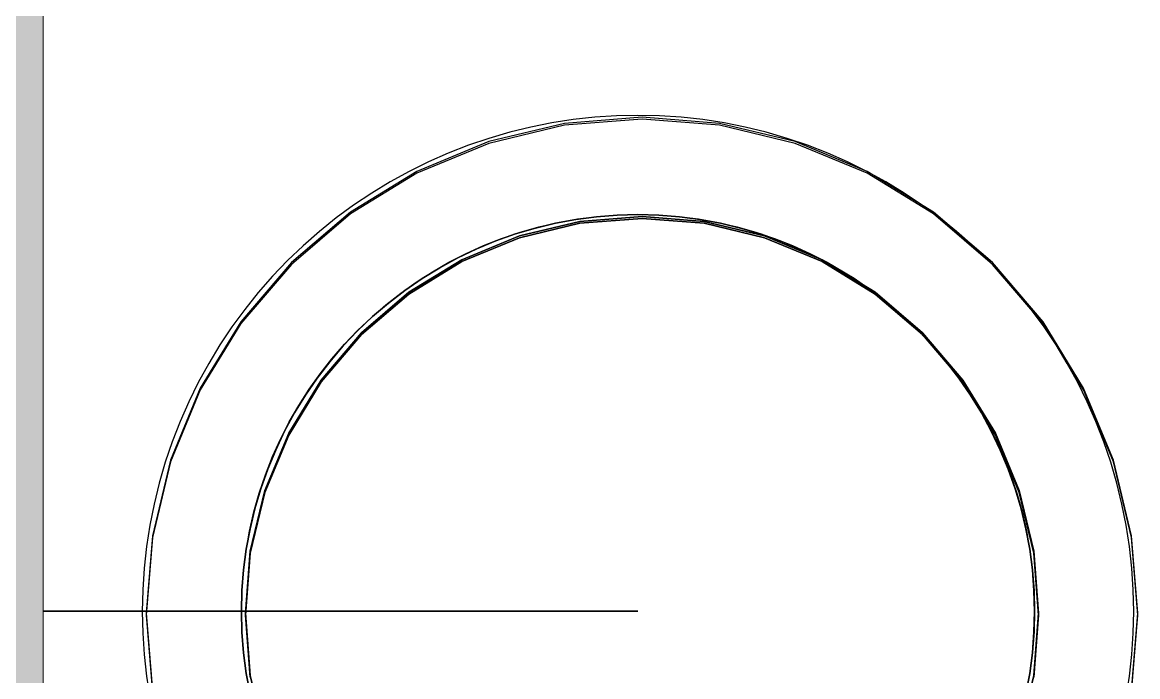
# Model space of a CAD drawing. Header units: millimetres. Extents: x 0 to 59350, y 0 to 29700.
# Drawn here: x 28653.58 to 28681.7, y 21427.07 to 21443.56 of the extents above; entities that cross this region are included whole.
import ezdxf

# ---------------------------------------------------------------- set-up
doc = ezdxf.new("R2010")
doc.units = ezdxf.units.MM
doc.linetypes.add('PUNKT2_S9', pattern=[1, 0, -1])
doc.layers.add('Slab', color=7, linetype='Continuous', lineweight=50)
doc.layers.add('Standard', color=7, linetype='Continuous', lineweight=25)

msp = doc.modelspace()

# ---------------------------------------------------------------- hatches: boundary and pattern name
at = {"layer": 'Standard', "linetype": 'PUNKT2_S9', "lineweight": 18}
h = msp.add_hatch(color=59, dxfattribs=at)
h.paths.add_polyline_path([(28654.104, 19918.72), (28654.104, 21521.22), (28629.104, 21496.22), (28629.104, 19918.72)])
h.paths.add_polyline_path([(28654.104, 18021.22), (28654.104, 18348.72), (28629.104, 18348.72), (28629.104, 18046.22)])
h.paths.add_polyline_path([(28629.104, 19641.22), (28629.104, 18626.22), (28654.104, 18626.22), (28654.104, 19641.22)])

# ---------------------------------------------------------------- linework, layer by layer
at = {"layer": 'Slab', "color": 7, "linetype": 'Continuous', "lineweight": -3}
for p, q in [((28666.934, 21441.023), (28666.399, 21440.917)), ((28666.934, 21441.023), (28666.399, 21440.917)), ((28666.934, 21441.023), (28666.399, 21440.917)), ((28666.934, 21441.023), (28666.399, 21440.917)), ((28667.473, 21441.106), (28666.934, 21441.023)), ((28667.473, 21441.106), (28666.934, 21441.023)), ((28667.473, 21441.106), (28666.934, 21441.023)), ((28667.473, 21441.106), (28666.934, 21441.023)), ((28669.205, 21441.165), (28667.249, 21441.012)), ((28669.205, 21441.165), (28667.249, 21441.012)), ((28669.205, 21441.118), (28667.249, 21440.964)), ((28669.205, 21441.118), (28667.249, 21440.964)), ((28668.015, 21441.165), (28667.473, 21441.106)), ((28668.015, 21441.165), (28667.473, 21441.106)), ((28668.015, 21441.165), (28667.473, 21441.106)), ((28668.015, 21441.165), (28667.473, 21441.106)), ((28668.559, 21441.201), (28668.015, 21441.165)), ((28668.559, 21441.201), (28668.015, 21441.165)), ((28668.559, 21441.201), (28668.015, 21441.165)), ((28668.559, 21441.201), (28668.015, 21441.165)), ((28669.104, 21441.213), (28668.559, 21441.201)), ((28669.104, 21441.213), (28668.559, 21441.201)), ((28669.104, 21441.213), (28668.559, 21441.201)), ((28669.104, 21441.213), (28668.559, 21441.201)), ((28669.649, 21441.201), (28669.104, 21441.213)), ((28669.649, 21441.201), (28669.104, 21441.213)), ((28669.649, 21441.201), (28669.104, 21441.213)), ((28669.649, 21441.201), (28669.104, 21441.213)), ((28671.16, 21441.012), (28669.205, 21441.165)), ((28671.16, 21441.012), (28669.205, 21441.165)), ((28671.16, 21440.964), (28669.205, 21441.118)), ((28671.16, 21440.964), (28669.205, 21441.118)), ((28670.194, 21441.165), (28669.649, 21441.201)), ((28670.194, 21441.165), (28669.649, 21441.201)), ((28670.194, 21441.165), (28669.649, 21441.201)), ((28670.194, 21441.165), (28669.649, 21441.201)), ((28670.736, 21441.106), (28670.194, 21441.165)), ((28670.736, 21441.106), (28670.194, 21441.165)), ((28670.736, 21441.106), (28670.194, 21441.165)), ((28670.736, 21441.106), (28670.194, 21441.165)), ((28671.275, 21441.023), (28670.736, 21441.106)), ((28671.275, 21441.023), (28670.736, 21441.106)), ((28671.275, 21441.023), (28670.736, 21441.106)), ((28671.275, 21441.023), (28670.736, 21441.106)), ((28671.81, 21440.917), (28671.275, 21441.023)), ((28671.81, 21440.917), (28671.275, 21441.023)), ((28671.81, 21440.917), (28671.275, 21441.023)), ((28671.81, 21440.917), (28671.275, 21441.023)), ((28667.249, 21441.012), (28665.342, 21440.554)), ((28667.249, 21441.012), (28665.342, 21440.554)), ((28667.249, 21440.964), (28665.342, 21440.506)), ((28667.249, 21440.964), (28665.342, 21440.506)), ((28665.869, 21440.787), (28665.345, 21440.634)), ((28665.869, 21440.787), (28665.345, 21440.634)), ((28665.869, 21440.787), (28665.345, 21440.634)), ((28665.869, 21440.787), (28665.345, 21440.634)), ((28666.399, 21440.917), (28665.869, 21440.787)), ((28666.399, 21440.917), (28665.869, 21440.787)), ((28666.399, 21440.917), (28665.869, 21440.787)), ((28666.399, 21440.917), (28665.869, 21440.787)), ((28673.068, 21440.554), (28671.16, 21441.012)), ((28673.068, 21440.554), (28671.16, 21441.012)), ((28673.068, 21440.506), (28671.16, 21440.964)), ((28673.068, 21440.506), (28671.16, 21440.964)), ((28672.339, 21440.787), (28671.81, 21440.917)), ((28672.339, 21440.787), (28671.81, 21440.917)), ((28672.339, 21440.787), (28671.81, 21440.917)), ((28672.339, 21440.787), (28671.81, 21440.917)), ((28672.863, 21440.634), (28672.339, 21440.787)), ((28672.863, 21440.634), (28672.339, 21440.787)), ((28672.863, 21440.634), (28672.339, 21440.787)), ((28672.863, 21440.634), (28672.339, 21440.787)), ((28665.342, 21440.554), (28663.53, 21439.803)), ((28665.342, 21440.554), (28663.53, 21439.803)), ((28665.342, 21440.506), (28663.53, 21439.756)), ((28665.342, 21440.506), (28663.53, 21439.756)), ((28664.829, 21440.459), (28664.321, 21440.261)), ((28664.829, 21440.459), (28664.321, 21440.261)), ((28664.829, 21440.459), (28664.321, 21440.261)), ((28664.829, 21440.459), (28664.321, 21440.261)), ((28665.345, 21440.634), (28664.829, 21440.459)), ((28665.345, 21440.634), (28664.829, 21440.459)), ((28665.345, 21440.634), (28664.829, 21440.459)), ((28665.345, 21440.634), (28664.829, 21440.459)), ((28673.379, 21440.459), (28672.863, 21440.634)), ((28673.379, 21440.459), (28672.863, 21440.634)), ((28673.379, 21440.459), (28672.863, 21440.634)), ((28673.379, 21440.459), (28672.863, 21440.634)), ((28674.88, 21439.803), (28673.068, 21440.554)), ((28674.88, 21439.803), (28673.068, 21440.554)), ((28674.88, 21439.756), (28673.068, 21440.506)), ((28674.88, 21439.756), (28673.068, 21440.506)), ((28673.888, 21440.261), (28673.379, 21440.459)), ((28673.888, 21440.261), (28673.379, 21440.459)), ((28673.888, 21440.261), (28673.379, 21440.459)), ((28673.888, 21440.261), (28673.379, 21440.459)), ((28664.321, 21440.261), (28663.821, 21440.042)), ((28664.321, 21440.261), (28663.821, 21440.042)), ((28664.321, 21440.261), (28663.821, 21440.042)), ((28664.321, 21440.261), (28663.821, 21440.042)), ((28674.387, 21440.042), (28673.888, 21440.261)), ((28674.387, 21440.042), (28673.888, 21440.261)), ((28674.387, 21440.042), (28673.888, 21440.261)), ((28674.387, 21440.042), (28673.888, 21440.261)), ((28663.821, 21440.042), (28663.332, 21439.801)), ((28663.821, 21440.042), (28663.332, 21439.801)), ((28663.821, 21440.042), (28663.332, 21439.801)), ((28663.821, 21440.042), (28663.332, 21439.801)), ((28674.876, 21439.801), (28674.387, 21440.042)), ((28674.876, 21439.801), (28674.387, 21440.042)), ((28674.876, 21439.801), (28674.387, 21440.042)), ((28674.876, 21439.801), (28674.387, 21440.042)), ((28663.53, 21439.803), (28661.858, 21438.778)), ((28663.53, 21439.803), (28661.858, 21438.778)), ((28663.53, 21439.756), (28661.858, 21438.731)), ((28663.53, 21439.756), (28661.858, 21438.731)), ((28663.332, 21439.801), (28662.854, 21439.538)), ((28663.332, 21439.801), (28662.854, 21439.538)), ((28663.332, 21439.801), (28662.854, 21439.538)), ((28663.332, 21439.801), (28662.854, 21439.538)), ((28675.354, 21439.538), (28674.876, 21439.801)), ((28675.354, 21439.538), (28674.876, 21439.801)), ((28675.354, 21439.538), (28674.876, 21439.801)), ((28675.354, 21439.538), (28674.876, 21439.801)), ((28676.552, 21438.778), (28674.88, 21439.803)), ((28676.552, 21438.778), (28674.88, 21439.803)), ((28676.552, 21438.731), (28674.88, 21439.756)), ((28676.552, 21438.731), (28674.88, 21439.756)), ((28662.854, 21439.538), (28662.388, 21439.255)), ((28662.854, 21439.538), (28662.388, 21439.255)), ((28662.854, 21439.538), (28662.388, 21439.255)), ((28662.854, 21439.538), (28662.388, 21439.255)), ((28675.82, 21439.255), (28675.354, 21439.538)), ((28675.82, 21439.255), (28675.354, 21439.538)), ((28675.82, 21439.255), (28675.354, 21439.538)), ((28675.82, 21439.255), (28675.354, 21439.538)), ((28662.388, 21439.255), (28661.934, 21438.952)), ((28662.388, 21439.255), (28661.934, 21438.952)), ((28662.388, 21439.255), (28661.934, 21438.952)), ((28662.388, 21439.255), (28661.934, 21438.952)), ((28676.274, 21438.952), (28675.82, 21439.255)), ((28676.274, 21438.952), (28675.82, 21439.255)), ((28676.274, 21438.952), (28675.82, 21439.255)), ((28676.274, 21438.952), (28675.82, 21439.255)), ((28661.858, 21438.778), (28660.366, 21437.504)), ((28661.858, 21438.778), (28660.366, 21437.504)), ((28661.934, 21438.952), (28661.495, 21438.63)), ((28661.934, 21438.952), (28661.495, 21438.63)), ((28661.934, 21438.952), (28661.495, 21438.63)), ((28661.934, 21438.952), (28661.495, 21438.63)), ((28676.714, 21438.63), (28676.274, 21438.952)), ((28676.714, 21438.63), (28676.274, 21438.952)), ((28676.714, 21438.63), (28676.274, 21438.952)), ((28676.714, 21438.63), (28676.274, 21438.952)), ((28678.044, 21437.504), (28676.552, 21438.778)), ((28678.044, 21437.504), (28676.552, 21438.778)), ((28661.858, 21438.731), (28660.366, 21437.457)), ((28661.858, 21438.731), (28660.366, 21437.457)), ((28661.495, 21438.63), (28661.069, 21438.289)), ((28661.495, 21438.63), (28661.069, 21438.289)), ((28661.495, 21438.63), (28661.069, 21438.289)), ((28661.495, 21438.63), (28661.069, 21438.289)), ((28666.115, 21438.176), (28667.64, 21438.542)), ((28667.64, 21438.542), (28666.115, 21438.176)), ((28666.115, 21438.129), (28667.64, 21438.495)), ((28667.64, 21438.495), (28666.115, 21438.129)), ((28666.516, 21438.372), (28667.025, 21438.494)), ((28667.025, 21438.494), (28666.516, 21438.372)), ((28667.025, 21438.494), (28666.516, 21438.372)), ((28666.516, 21438.372), (28667.025, 21438.494)), ((28667.025, 21438.494), (28666.516, 21438.372)), ((28666.516, 21438.372), (28667.025, 21438.494)), ((28667.025, 21438.494), (28667.54, 21438.59)), ((28667.54, 21438.59), (28667.025, 21438.494)), ((28667.54, 21438.59), (28667.025, 21438.494)), ((28667.025, 21438.494), (28667.54, 21438.59)), ((28667.54, 21438.59), (28667.025, 21438.494)), ((28667.025, 21438.494), (28667.54, 21438.59)), ((28667.54, 21438.59), (28668.059, 21438.658)), ((28668.059, 21438.658), (28667.54, 21438.59)), ((28668.059, 21438.658), (28667.54, 21438.59)), ((28667.54, 21438.59), (28668.059, 21438.658)), ((28668.059, 21438.658), (28667.54, 21438.59)), ((28667.54, 21438.59), (28668.059, 21438.658)), ((28667.64, 21438.542), (28669.205, 21438.665)), ((28669.205, 21438.665), (28667.64, 21438.542)), ((28667.64, 21438.495), (28669.205, 21438.618)), ((28669.205, 21438.618), (28667.64, 21438.495)), ((28668.059, 21438.658), (28668.581, 21438.699)), ((28668.581, 21438.699), (28668.059, 21438.658)), ((28668.581, 21438.699), (28668.059, 21438.658)), ((28668.059, 21438.658), (28668.581, 21438.699)), ((28668.581, 21438.699), (28668.059, 21438.658)), ((28668.059, 21438.658), (28668.581, 21438.699)), ((28668.581, 21438.699), (28669.104, 21438.713)), ((28669.104, 21438.713), (28668.581, 21438.699)), ((28669.104, 21438.713), (28668.581, 21438.699)), ((28668.581, 21438.699), (28669.104, 21438.713)), ((28669.104, 21438.713), (28668.581, 21438.699)), ((28668.581, 21438.699), (28669.104, 21438.713)), ((28669.104, 21438.713), (28669.627, 21438.699)), ((28669.627, 21438.699), (28669.104, 21438.713)), ((28669.627, 21438.699), (28669.104, 21438.713)), ((28669.104, 21438.713), (28669.627, 21438.699)), ((28669.627, 21438.699), (28669.104, 21438.713)), ((28669.104, 21438.713), (28669.627, 21438.699)), ((28669.205, 21438.665), (28670.769, 21438.542)), ((28670.769, 21438.542), (28669.205, 21438.665)), ((28669.205, 21438.618), (28670.769, 21438.495)), ((28670.769, 21438.495), (28669.205, 21438.618)), ((28669.627, 21438.699), (28670.149, 21438.658)), ((28670.149, 21438.658), (28669.627, 21438.699)), ((28670.149, 21438.658), (28669.627, 21438.699)), ((28669.627, 21438.699), (28670.149, 21438.658)), ((28670.149, 21438.658), (28669.627, 21438.699)), ((28669.627, 21438.699), (28670.149, 21438.658)), ((28670.149, 21438.658), (28670.668, 21438.59)), ((28670.668, 21438.59), (28670.149, 21438.658)), ((28670.668, 21438.59), (28670.149, 21438.658)), ((28670.149, 21438.658), (28670.668, 21438.59)), ((28670.668, 21438.59), (28670.149, 21438.658)), ((28670.149, 21438.658), (28670.668, 21438.59)), ((28670.668, 21438.59), (28671.183, 21438.494)), ((28671.183, 21438.494), (28670.668, 21438.59)), ((28671.183, 21438.494), (28670.668, 21438.59)), ((28670.668, 21438.59), (28671.183, 21438.494)), ((28671.183, 21438.494), (28670.668, 21438.59)), ((28670.668, 21438.59), (28671.183, 21438.494)), ((28670.769, 21438.542), (28672.295, 21438.176)), ((28672.295, 21438.176), (28670.769, 21438.542)), ((28670.769, 21438.495), (28672.295, 21438.129)), ((28672.295, 21438.129), (28670.769, 21438.495)), ((28671.183, 21438.494), (28671.692, 21438.372)), ((28671.692, 21438.372), (28671.183, 21438.494)), ((28671.692, 21438.372), (28671.183, 21438.494)), ((28671.183, 21438.494), (28671.692, 21438.372)), ((28671.692, 21438.372), (28671.183, 21438.494)), ((28671.183, 21438.494), (28671.692, 21438.372)), ((28678.044, 21437.457), (28676.552, 21438.731)), ((28678.044, 21437.457), (28676.552, 21438.731)), ((28677.139, 21438.289), (28676.714, 21438.63)), ((28677.139, 21438.289), (28676.714, 21438.63)), ((28677.139, 21438.289), (28676.714, 21438.63)), ((28677.139, 21438.289), (28676.714, 21438.63)), ((28661.069, 21438.289), (28660.659, 21437.929)), ((28661.069, 21438.289), (28660.659, 21437.929)), ((28661.069, 21438.289), (28660.659, 21437.929)), ((28661.069, 21438.289), (28660.659, 21437.929)), ((28665.52, 21438.049), (28666.014, 21438.224)), ((28666.014, 21438.224), (28665.52, 21438.049)), ((28666.014, 21438.224), (28665.52, 21438.049)), ((28665.52, 21438.049), (28666.014, 21438.224)), ((28666.014, 21438.224), (28665.52, 21438.049)), ((28665.52, 21438.049), (28666.014, 21438.224)), ((28666.014, 21438.224), (28666.516, 21438.372)), ((28666.516, 21438.372), (28666.014, 21438.224)), ((28666.516, 21438.372), (28666.014, 21438.224)), ((28666.014, 21438.224), (28666.516, 21438.372)), ((28666.516, 21438.372), (28666.014, 21438.224)), ((28666.014, 21438.224), (28666.516, 21438.372)), ((28671.692, 21438.372), (28672.194, 21438.224)), ((28672.194, 21438.224), (28671.692, 21438.372)), ((28672.194, 21438.224), (28671.692, 21438.372)), ((28671.692, 21438.372), (28672.194, 21438.224)), ((28672.194, 21438.224), (28671.692, 21438.372)), ((28671.692, 21438.372), (28672.194, 21438.224)), ((28672.194, 21438.224), (28672.688, 21438.049)), ((28672.688, 21438.049), (28672.194, 21438.224)), ((28672.688, 21438.049), (28672.194, 21438.224)), ((28672.194, 21438.224), (28672.688, 21438.049)), ((28672.688, 21438.049), (28672.194, 21438.224)), ((28672.194, 21438.224), (28672.688, 21438.049)), ((28677.549, 21437.929), (28677.139, 21438.289)), ((28677.549, 21437.929), (28677.139, 21438.289)), ((28677.549, 21437.929), (28677.139, 21438.289)), ((28677.549, 21437.929), (28677.139, 21438.289)), ((28660.659, 21437.929), (28660.265, 21437.552)), ((28660.659, 21437.929), (28660.265, 21437.552)), ((28660.659, 21437.929), (28660.265, 21437.552)), ((28660.659, 21437.929), (28660.265, 21437.552)), ((28664.665, 21437.575), (28666.115, 21438.176)), ((28666.115, 21438.176), (28664.665, 21437.575)), ((28664.665, 21437.528), (28666.115, 21438.129)), ((28666.115, 21438.129), (28664.665, 21437.528)), ((28665.037, 21437.848), (28665.52, 21438.049)), ((28665.52, 21438.049), (28665.037, 21437.848)), ((28665.52, 21438.049), (28665.037, 21437.848)), ((28665.037, 21437.848), (28665.52, 21438.049)), ((28665.52, 21438.049), (28665.037, 21437.848)), ((28665.037, 21437.848), (28665.52, 21438.049)), ((28672.295, 21438.176), (28673.745, 21437.575)), ((28673.745, 21437.575), (28672.295, 21438.176)), ((28672.295, 21438.129), (28673.745, 21437.528)), ((28673.745, 21437.528), (28672.295, 21438.129)), ((28672.688, 21438.049), (28673.171, 21437.848)), ((28673.171, 21437.848), (28672.688, 21438.049)), ((28673.171, 21437.848), (28672.688, 21438.049)), ((28672.688, 21438.049), (28673.171, 21437.848)), ((28673.171, 21437.848), (28672.688, 21438.049)), ((28672.688, 21438.049), (28673.171, 21437.848)), ((28677.943, 21437.552), (28677.549, 21437.929)), ((28677.943, 21437.552), (28677.549, 21437.929)), ((28677.943, 21437.552), (28677.549, 21437.929)), ((28677.943, 21437.552), (28677.549, 21437.929)), ((28664.564, 21437.623), (28665.037, 21437.848)), ((28665.037, 21437.848), (28664.564, 21437.623)), ((28665.037, 21437.848), (28664.564, 21437.623)), ((28664.564, 21437.623), (28665.037, 21437.848)), ((28665.037, 21437.848), (28664.564, 21437.623)), ((28664.564, 21437.623), (28665.037, 21437.848)), ((28673.171, 21437.848), (28673.644, 21437.623)), ((28673.644, 21437.623), (28673.171, 21437.848)), ((28673.644, 21437.623), (28673.171, 21437.848)), ((28673.171, 21437.848), (28673.644, 21437.623)), ((28673.644, 21437.623), (28673.171, 21437.848)), ((28673.171, 21437.848), (28673.644, 21437.623)), ((28660.366, 21437.504), (28659.092, 21436.013)), ((28660.366, 21437.504), (28659.092, 21436.013)), ((28660.366, 21437.457), (28659.092, 21435.965)), ((28660.366, 21437.457), (28659.092, 21435.965)), ((28660.265, 21437.552), (28659.888, 21437.158)), ((28660.265, 21437.552), (28659.888, 21437.158)), ((28660.265, 21437.552), (28659.888, 21437.158)), ((28660.265, 21437.552), (28659.888, 21437.158)), ((28663.327, 21436.756), (28664.665, 21437.575)), ((28664.665, 21437.575), (28663.327, 21436.756)), ((28663.327, 21436.708), (28664.665, 21437.528)), ((28664.665, 21437.528), (28663.327, 21436.708)), ((28663.658, 21437.1), (28664.104, 21437.373)), ((28664.104, 21437.373), (28663.658, 21437.1)), ((28664.104, 21437.373), (28663.658, 21437.1)), ((28663.658, 21437.1), (28664.104, 21437.373)), ((28664.104, 21437.373), (28663.658, 21437.1)), ((28663.658, 21437.1), (28664.104, 21437.373)), ((28664.104, 21437.373), (28664.564, 21437.623)), ((28664.564, 21437.623), (28664.104, 21437.373)), ((28664.564, 21437.623), (28664.104, 21437.373)), ((28664.104, 21437.373), (28664.564, 21437.623)), ((28664.564, 21437.623), (28664.104, 21437.373)), ((28664.104, 21437.373), (28664.564, 21437.623)), ((28673.644, 21437.623), (28674.104, 21437.373)), ((28674.104, 21437.373), (28673.644, 21437.623)), ((28674.104, 21437.373), (28673.644, 21437.623)), ((28673.644, 21437.623), (28674.104, 21437.373)), ((28674.104, 21437.373), (28673.644, 21437.623)), ((28673.644, 21437.623), (28674.104, 21437.373)), ((28673.745, 21437.575), (28675.083, 21436.756)), ((28675.083, 21436.756), (28673.745, 21437.575)), ((28673.745, 21437.528), (28675.083, 21436.708)), ((28675.083, 21436.708), (28673.745, 21437.528)), ((28674.104, 21437.373), (28674.551, 21437.1)), ((28674.551, 21437.1), (28674.104, 21437.373)), ((28674.551, 21437.1), (28674.104, 21437.373)), ((28674.104, 21437.373), (28674.551, 21437.1)), ((28674.551, 21437.1), (28674.104, 21437.373)), ((28674.104, 21437.373), (28674.551, 21437.1)), ((28678.32, 21437.158), (28677.943, 21437.552)), ((28678.32, 21437.158), (28677.943, 21437.552)), ((28678.32, 21437.158), (28677.943, 21437.552)), ((28678.32, 21437.158), (28677.943, 21437.552)), ((28679.318, 21436.013), (28678.044, 21437.504)), ((28679.318, 21436.013), (28678.044, 21437.504)), ((28679.318, 21435.965), (28678.044, 21437.457)), ((28679.318, 21435.965), (28678.044, 21437.457)), ((28659.888, 21437.158), (28659.529, 21436.748)), ((28659.888, 21437.158), (28659.529, 21436.748)), ((28659.888, 21437.158), (28659.529, 21436.748)), ((28659.888, 21437.158), (28659.529, 21436.748)), ((28663.226, 21436.803), (28663.658, 21437.1)), ((28663.658, 21437.1), (28663.226, 21436.803)), ((28663.658, 21437.1), (28663.226, 21436.803)), ((28663.226, 21436.803), (28663.658, 21437.1)), ((28663.658, 21437.1), (28663.226, 21436.803)), ((28663.226, 21436.803), (28663.658, 21437.1)), ((28674.551, 21437.1), (28674.982, 21436.803)), ((28674.982, 21436.803), (28674.551, 21437.1)), ((28674.982, 21436.803), (28674.551, 21437.1)), ((28674.551, 21437.1), (28674.982, 21436.803)), ((28674.982, 21436.803), (28674.551, 21437.1)), ((28674.551, 21437.1), (28674.982, 21436.803)), ((28678.68, 21436.748), (28678.32, 21437.158)), ((28678.68, 21436.748), (28678.32, 21437.158)), ((28678.68, 21436.748), (28678.32, 21437.158)), ((28678.68, 21436.748), (28678.32, 21437.158)), ((28662.811, 21436.484), (28663.226, 21436.803)), ((28663.226, 21436.803), (28662.811, 21436.484)), ((28663.226, 21436.803), (28662.811, 21436.484)), ((28662.811, 21436.484), (28663.226, 21436.803)), ((28663.226, 21436.803), (28662.811, 21436.484)), ((28662.811, 21436.484), (28663.226, 21436.803)), ((28674.982, 21436.803), (28675.397, 21436.484)), ((28675.397, 21436.484), (28674.982, 21436.803)), ((28675.397, 21436.484), (28674.982, 21436.803)), ((28674.982, 21436.803), (28675.397, 21436.484)), ((28675.397, 21436.484), (28674.982, 21436.803)), ((28674.982, 21436.803), (28675.397, 21436.484)), ((28659.529, 21436.748), (28659.187, 21436.323)), ((28659.529, 21436.748), (28659.187, 21436.323)), ((28659.529, 21436.748), (28659.187, 21436.323)), ((28659.529, 21436.748), (28659.187, 21436.323)), ((28662.134, 21435.737), (28663.327, 21436.756)), ((28663.327, 21436.756), (28662.134, 21435.737)), ((28662.134, 21435.689), (28663.327, 21436.708)), ((28663.327, 21436.708), (28662.134, 21435.689)), ((28675.083, 21436.756), (28676.276, 21435.737)), ((28676.276, 21435.737), (28675.083, 21436.756)), ((28675.083, 21436.708), (28676.276, 21435.689)), ((28676.276, 21435.689), (28675.083, 21436.708)), ((28679.021, 21436.323), (28678.68, 21436.748)), ((28679.021, 21436.323), (28678.68, 21436.748)), ((28679.021, 21436.323), (28678.68, 21436.748)), ((28679.021, 21436.323), (28678.68, 21436.748)), ((28659.187, 21436.323), (28658.865, 21435.883)), ((28659.187, 21436.323), (28658.865, 21435.883)), ((28659.187, 21436.323), (28658.865, 21435.883)), ((28659.187, 21436.323), (28658.865, 21435.883)), ((28662.413, 21436.144), (28662.811, 21436.484)), ((28662.811, 21436.484), (28662.413, 21436.144)), ((28662.811, 21436.484), (28662.413, 21436.144)), ((28662.413, 21436.144), (28662.811, 21436.484)), ((28662.811, 21436.484), (28662.413, 21436.144)), ((28662.413, 21436.144), (28662.811, 21436.484)), ((28675.397, 21436.484), (28675.795, 21436.144)), ((28675.795, 21436.144), (28675.397, 21436.484)), ((28675.795, 21436.144), (28675.397, 21436.484)), ((28675.397, 21436.484), (28675.795, 21436.144)), ((28675.795, 21436.144), (28675.397, 21436.484)), ((28675.397, 21436.484), (28675.795, 21436.144)), ((28679.344, 21435.883), (28679.021, 21436.323)), ((28679.344, 21435.883), (28679.021, 21436.323)), ((28679.344, 21435.883), (28679.021, 21436.323)), ((28679.344, 21435.883), (28679.021, 21436.323)), ((28659.092, 21436.013), (28658.067, 21434.34)), ((28659.092, 21436.013), (28658.067, 21434.34)), ((28659.092, 21435.965), (28658.067, 21434.293)), ((28659.092, 21435.965), (28658.067, 21434.293)), ((28662.033, 21435.784), (28662.413, 21436.144)), ((28662.413, 21436.144), (28662.033, 21435.784)), ((28662.413, 21436.144), (28662.033, 21435.784)), ((28662.033, 21435.784), (28662.413, 21436.144)), ((28662.413, 21436.144), (28662.033, 21435.784)), ((28662.033, 21435.784), (28662.413, 21436.144)), ((28675.795, 21436.144), (28676.175, 21435.784)), ((28676.175, 21435.784), (28675.795, 21436.144)), ((28676.175, 21435.784), (28675.795, 21436.144)), ((28675.795, 21436.144), (28676.175, 21435.784)), ((28676.175, 21435.784), (28675.795, 21436.144)), ((28675.795, 21436.144), (28676.175, 21435.784)), ((28680.342, 21434.34), (28679.318, 21436.013)), ((28680.342, 21434.34), (28679.318, 21436.013)), ((28680.342, 21434.293), (28679.318, 21435.965)), ((28680.342, 21434.293), (28679.318, 21435.965)), ((28658.865, 21435.883), (28658.562, 21435.429)), ((28658.865, 21435.883), (28658.562, 21435.429)), ((28658.865, 21435.883), (28658.562, 21435.429)), ((28658.865, 21435.883), (28658.562, 21435.429)), ((28661.115, 21434.543), (28662.134, 21435.737)), ((28662.134, 21435.737), (28661.115, 21434.543)), ((28661.115, 21434.496), (28662.134, 21435.689)), ((28662.134, 21435.689), (28661.115, 21434.496)), ((28661.673, 21435.404), (28662.033, 21435.784)), ((28662.033, 21435.784), (28661.673, 21435.404)), ((28662.033, 21435.784), (28661.673, 21435.404)), ((28661.673, 21435.404), (28662.033, 21435.784)), ((28662.033, 21435.784), (28661.673, 21435.404)), ((28661.673, 21435.404), (28662.033, 21435.784)), ((28676.175, 21435.784), (28676.536, 21435.404)), ((28676.536, 21435.404), (28676.175, 21435.784)), ((28676.536, 21435.404), (28676.175, 21435.784)), ((28676.175, 21435.784), (28676.536, 21435.404)), ((28676.536, 21435.404), (28676.175, 21435.784)), ((28676.175, 21435.784), (28676.536, 21435.404)), ((28676.276, 21435.737), (28677.295, 21434.543)), ((28677.295, 21434.543), (28676.276, 21435.737)), ((28676.276, 21435.689), (28677.295, 21434.496)), ((28677.295, 21434.496), (28676.276, 21435.689)), ((28679.647, 21435.429), (28679.344, 21435.883)), ((28679.647, 21435.429), (28679.344, 21435.883)), ((28679.647, 21435.429), (28679.344, 21435.883)), ((28679.647, 21435.429), (28679.344, 21435.883)), ((28658.562, 21435.429), (28658.279, 21434.963)), ((28658.562, 21435.429), (28658.279, 21434.963)), ((28658.562, 21435.429), (28658.279, 21434.963)), ((28658.562, 21435.429), (28658.279, 21434.963)), ((28661.333, 21435.006), (28661.673, 21435.404)), ((28661.673, 21435.404), (28661.333, 21435.006)), ((28661.673, 21435.404), (28661.333, 21435.006)), ((28661.333, 21435.006), (28661.673, 21435.404)), ((28661.673, 21435.404), (28661.333, 21435.006)), ((28661.333, 21435.006), (28661.673, 21435.404)), ((28676.536, 21435.404), (28676.876, 21435.006)), ((28676.876, 21435.006), (28676.536, 21435.404)), ((28676.876, 21435.006), (28676.536, 21435.404)), ((28676.536, 21435.404), (28676.876, 21435.006)), ((28676.876, 21435.006), (28676.536, 21435.404)), ((28676.536, 21435.404), (28676.876, 21435.006)), ((28679.929, 21434.963), (28679.647, 21435.429)), ((28679.929, 21434.963), (28679.647, 21435.429)), ((28679.929, 21434.963), (28679.647, 21435.429)), ((28679.929, 21434.963), (28679.647, 21435.429)), ((28658.279, 21434.963), (28658.016, 21434.485)), ((28658.279, 21434.963), (28658.016, 21434.485)), ((28658.279, 21434.963), (28658.016, 21434.485)), ((28658.279, 21434.963), (28658.016, 21434.485)), ((28661.014, 21434.591), (28661.333, 21435.006)), ((28661.333, 21435.006), (28661.014, 21434.591)), ((28661.333, 21435.006), (28661.014, 21434.591)), ((28661.014, 21434.591), (28661.333, 21435.006)), ((28661.333, 21435.006), (28661.014, 21434.591)), ((28661.014, 21434.591), (28661.333, 21435.006)), ((28676.876, 21435.006), (28677.194, 21434.591)), ((28677.194, 21434.591), (28676.876, 21435.006)), ((28677.194, 21434.591), (28676.876, 21435.006)), ((28676.876, 21435.006), (28677.194, 21434.591)), ((28677.194, 21434.591), (28676.876, 21435.006)), ((28676.876, 21435.006), (28677.194, 21434.591)), ((28680.192, 21434.485), (28679.929, 21434.963)), ((28680.192, 21434.485), (28679.929, 21434.963)), ((28680.192, 21434.485), (28679.929, 21434.963)), ((28680.192, 21434.485), (28679.929, 21434.963)), ((28660.717, 21434.159), (28661.014, 21434.591)), ((28661.014, 21434.591), (28660.717, 21434.159)), ((28661.014, 21434.591), (28660.717, 21434.159)), ((28660.717, 21434.159), (28661.014, 21434.591)), ((28661.014, 21434.591), (28660.717, 21434.159)), ((28660.717, 21434.159), (28661.014, 21434.591)), ((28677.194, 21434.591), (28677.491, 21434.159)), ((28677.491, 21434.159), (28677.194, 21434.591)), ((28677.491, 21434.159), (28677.194, 21434.591)), ((28677.194, 21434.591), (28677.491, 21434.159)), ((28677.491, 21434.159), (28677.194, 21434.591)), ((28677.194, 21434.591), (28677.491, 21434.159)), ((28658.067, 21434.34), (28657.317, 21432.528)), ((28658.067, 21434.34), (28657.317, 21432.528)), ((28658.067, 21434.293), (28657.317, 21432.481)), ((28658.067, 21434.293), (28657.317, 21432.481)), ((28658.016, 21434.485), (28657.775, 21433.996)), ((28658.016, 21434.485), (28657.775, 21433.996)), ((28658.016, 21434.485), (28657.775, 21433.996)), ((28658.016, 21434.485), (28657.775, 21433.996)), ((28660.295, 21433.205), (28661.115, 21434.543)), ((28661.115, 21434.543), (28660.295, 21433.205)), ((28660.295, 21433.158), (28661.115, 21434.496)), ((28661.115, 21434.496), (28660.295, 21433.158)), ((28677.295, 21434.543), (28678.115, 21433.205)), ((28678.115, 21433.205), (28677.295, 21434.543)), ((28677.295, 21434.496), (28678.115, 21433.158)), ((28678.115, 21433.158), (28677.295, 21434.496)), ((28680.433, 21433.996), (28680.192, 21434.485)), ((28680.433, 21433.996), (28680.192, 21434.485)), ((28680.433, 21433.996), (28680.192, 21434.485)), ((28680.433, 21433.996), (28680.192, 21434.485)), ((28681.093, 21432.528), (28680.342, 21434.34)), ((28681.093, 21432.528), (28680.342, 21434.34)), ((28681.093, 21432.481), (28680.342, 21434.293)), ((28681.093, 21432.481), (28680.342, 21434.293)), ((28657.775, 21433.996), (28657.556, 21433.497)), ((28657.775, 21433.996), (28657.556, 21433.497)), ((28657.775, 21433.996), (28657.556, 21433.497)), ((28657.775, 21433.996), (28657.556, 21433.497)), ((28660.444, 21433.713), (28660.717, 21434.159)), ((28660.717, 21434.159), (28660.444, 21433.713)), ((28660.717, 21434.159), (28660.444, 21433.713)), ((28660.444, 21433.713), (28660.717, 21434.159)), ((28660.717, 21434.159), (28660.444, 21433.713)), ((28660.444, 21433.713), (28660.717, 21434.159)), ((28677.491, 21434.159), (28677.764, 21433.713)), ((28677.764, 21433.713), (28677.491, 21434.159)), ((28677.764, 21433.713), (28677.491, 21434.159)), ((28677.491, 21434.159), (28677.764, 21433.713)), ((28677.764, 21433.713), (28677.491, 21434.159)), ((28677.491, 21434.159), (28677.764, 21433.713)), ((28680.653, 21433.497), (28680.433, 21433.996)), ((28680.653, 21433.497), (28680.433, 21433.996)), ((28680.653, 21433.497), (28680.433, 21433.996)), ((28680.653, 21433.497), (28680.433, 21433.996)), ((28660.194, 21433.253), (28660.444, 21433.713)), ((28660.444, 21433.713), (28660.194, 21433.253)), ((28660.444, 21433.713), (28660.194, 21433.253)), ((28660.194, 21433.253), (28660.444, 21433.713)), ((28660.444, 21433.713), (28660.194, 21433.253)), ((28660.194, 21433.253), (28660.444, 21433.713)), ((28677.764, 21433.713), (28678.014, 21433.253)), ((28678.014, 21433.253), (28677.764, 21433.713)), ((28678.014, 21433.253), (28677.764, 21433.713)), ((28677.764, 21433.713), (28678.014, 21433.253)), ((28678.014, 21433.253), (28677.764, 21433.713)), ((28677.764, 21433.713), (28678.014, 21433.253)), ((28657.556, 21433.497), (28657.358, 21432.988)), ((28657.556, 21433.497), (28657.358, 21432.988)), ((28657.556, 21433.497), (28657.358, 21432.988)), ((28657.556, 21433.497), (28657.358, 21432.988)), ((28680.85, 21432.988), (28680.653, 21433.497)), ((28680.85, 21432.988), (28680.653, 21433.497)), ((28680.85, 21432.988), (28680.653, 21433.497)), ((28680.85, 21432.988), (28680.653, 21433.497)), ((28659.694, 21431.756), (28660.295, 21433.205)), ((28660.295, 21433.205), (28659.694, 21431.756)), ((28659.694, 21431.708), (28660.295, 21433.158)), ((28660.295, 21433.158), (28659.694, 21431.708)), ((28659.969, 21432.78), (28660.194, 21433.253)), ((28660.194, 21433.253), (28659.969, 21432.78)), ((28660.194, 21433.253), (28659.969, 21432.78)), ((28659.969, 21432.78), (28660.194, 21433.253)), ((28660.194, 21433.253), (28659.969, 21432.78)), ((28659.969, 21432.78), (28660.194, 21433.253)), ((28678.014, 21433.253), (28678.24, 21432.78)), ((28678.24, 21432.78), (28678.014, 21433.253)), ((28678.24, 21432.78), (28678.014, 21433.253)), ((28678.014, 21433.253), (28678.24, 21432.78)), ((28678.24, 21432.78), (28678.014, 21433.253)), ((28678.014, 21433.253), (28678.24, 21432.78)), ((28678.115, 21433.205), (28678.715, 21431.756)), ((28678.715, 21431.756), (28678.115, 21433.205)), ((28678.115, 21433.158), (28678.715, 21431.708)), ((28678.715, 21431.708), (28678.115, 21433.158)), ((28657.358, 21432.988), (28657.183, 21432.472)), ((28657.358, 21432.988), (28657.183, 21432.472)), ((28657.358, 21432.988), (28657.183, 21432.472)), ((28657.358, 21432.988), (28657.183, 21432.472)), ((28681.026, 21432.472), (28680.85, 21432.988)), ((28681.026, 21432.472), (28680.85, 21432.988)), ((28681.026, 21432.472), (28680.85, 21432.988)), ((28681.026, 21432.472), (28680.85, 21432.988)), ((28659.768, 21432.297), (28659.969, 21432.78)), ((28659.969, 21432.78), (28659.768, 21432.297)), ((28659.969, 21432.78), (28659.768, 21432.297)), ((28659.768, 21432.297), (28659.969, 21432.78)), ((28659.969, 21432.78), (28659.768, 21432.297)), ((28659.768, 21432.297), (28659.969, 21432.78)), ((28678.24, 21432.78), (28678.44, 21432.297)), ((28678.44, 21432.297), (28678.24, 21432.78)), ((28678.44, 21432.297), (28678.24, 21432.78)), ((28678.24, 21432.78), (28678.44, 21432.297)), ((28678.44, 21432.297), (28678.24, 21432.78)), ((28678.24, 21432.78), (28678.44, 21432.297)), ((28657.317, 21432.528), (28656.859, 21430.621)), ((28657.317, 21432.528), (28656.859, 21430.621)), ((28657.317, 21432.481), (28656.859, 21430.573)), ((28657.317, 21432.481), (28656.859, 21430.573)), ((28657.183, 21432.472), (28657.03, 21431.948)), ((28657.183, 21432.472), (28657.03, 21431.948)), ((28657.183, 21432.472), (28657.03, 21431.948)), ((28657.183, 21432.472), (28657.03, 21431.948)), ((28659.594, 21431.803), (28659.768, 21432.297)), ((28659.768, 21432.297), (28659.594, 21431.803)), ((28659.768, 21432.297), (28659.594, 21431.803)), ((28659.594, 21431.803), (28659.768, 21432.297)), ((28659.768, 21432.297), (28659.594, 21431.803)), ((28659.594, 21431.803), (28659.768, 21432.297)), ((28678.44, 21432.297), (28678.615, 21431.803)), ((28678.615, 21431.803), (28678.44, 21432.297)), ((28678.615, 21431.803), (28678.44, 21432.297)), ((28678.44, 21432.297), (28678.615, 21431.803)), ((28678.615, 21431.803), (28678.44, 21432.297)), ((28678.44, 21432.297), (28678.615, 21431.803)), ((28681.178, 21431.948), (28681.026, 21432.472)), ((28681.178, 21431.948), (28681.026, 21432.472)), ((28681.178, 21431.948), (28681.026, 21432.472)), ((28681.178, 21431.948), (28681.026, 21432.472)), ((28681.551, 21430.621), (28681.093, 21432.528)), ((28681.551, 21430.621), (28681.093, 21432.528)), ((28681.551, 21430.573), (28681.093, 21432.481)), ((28681.551, 21430.573), (28681.093, 21432.481)), ((28657.03, 21431.948), (28656.9, 21431.418)), ((28657.03, 21431.948), (28656.9, 21431.418)), ((28657.03, 21431.948), (28656.9, 21431.418)), ((28657.03, 21431.948), (28656.9, 21431.418)), ((28659.328, 21430.23), (28659.694, 21431.756)), ((28659.694, 21431.756), (28659.328, 21430.23)), ((28659.445, 21431.301), (28659.594, 21431.803)), ((28659.594, 21431.803), (28659.445, 21431.301)), ((28659.594, 21431.803), (28659.445, 21431.301)), ((28659.445, 21431.301), (28659.594, 21431.803)), ((28659.594, 21431.803), (28659.445, 21431.301)), ((28659.445, 21431.301), (28659.594, 21431.803)), ((28678.615, 21431.803), (28678.763, 21431.301)), ((28678.763, 21431.301), (28678.615, 21431.803)), ((28678.763, 21431.301), (28678.615, 21431.803)), ((28678.615, 21431.803), (28678.763, 21431.301)), ((28678.763, 21431.301), (28678.615, 21431.803)), ((28678.615, 21431.803), (28678.763, 21431.301)), ((28678.715, 21431.756), (28679.082, 21430.23)), ((28679.082, 21430.23), (28678.715, 21431.756)), ((28681.308, 21431.418), (28681.178, 21431.948)), ((28681.308, 21431.418), (28681.178, 21431.948)), ((28681.308, 21431.418), (28681.178, 21431.948)), ((28681.308, 21431.418), (28681.178, 21431.948)), ((28659.328, 21430.182), (28659.694, 21431.708)), ((28659.694, 21431.708), (28659.328, 21430.182)), ((28678.715, 21431.708), (28679.082, 21430.182)), ((28679.082, 21430.182), (28678.715, 21431.708)), ((28656.9, 21431.418), (28656.794, 21430.884)), ((28656.9, 21431.418), (28656.794, 21430.884)), ((28656.9, 21431.418), (28656.794, 21430.884)), ((28656.9, 21431.418), (28656.794, 21430.884)), ((28659.323, 21430.792), (28659.445, 21431.301)), ((28659.445, 21431.301), (28659.323, 21430.792)), ((28659.445, 21431.301), (28659.323, 21430.792)), ((28659.323, 21430.792), (28659.445, 21431.301)), ((28659.445, 21431.301), (28659.323, 21430.792)), ((28659.323, 21430.792), (28659.445, 21431.301)), ((28678.763, 21431.301), (28678.886, 21430.792)), ((28678.886, 21430.792), (28678.763, 21431.301)), ((28678.886, 21430.792), (28678.763, 21431.301)), ((28678.763, 21431.301), (28678.886, 21430.792)), ((28678.886, 21430.792), (28678.763, 21431.301)), ((28678.763, 21431.301), (28678.886, 21430.792)), ((28681.414, 21430.884), (28681.308, 21431.418)), ((28681.414, 21430.884), (28681.308, 21431.418)), ((28681.414, 21430.884), (28681.308, 21431.418)), ((28681.414, 21430.884), (28681.308, 21431.418)), ((28656.859, 21430.621), (28656.705, 21428.665)), ((28656.859, 21430.621), (28656.705, 21428.665)), ((28656.794, 21430.884), (28656.711, 21430.345)), ((28656.794, 21430.884), (28656.711, 21430.345)), ((28656.794, 21430.884), (28656.711, 21430.345)), ((28656.794, 21430.884), (28656.711, 21430.345)), ((28659.227, 21430.277), (28659.323, 21430.792)), ((28659.323, 21430.792), (28659.227, 21430.277)), ((28659.323, 21430.792), (28659.227, 21430.277)), ((28659.227, 21430.277), (28659.323, 21430.792)), ((28659.323, 21430.792), (28659.227, 21430.277)), ((28659.227, 21430.277), (28659.323, 21430.792)), ((28678.886, 21430.792), (28678.981, 21430.277)), ((28678.981, 21430.277), (28678.886, 21430.792)), ((28678.981, 21430.277), (28678.886, 21430.792)), ((28678.886, 21430.792), (28678.981, 21430.277)), ((28678.981, 21430.277), (28678.886, 21430.792)), ((28678.886, 21430.792), (28678.981, 21430.277)), ((28681.497, 21430.345), (28681.414, 21430.884)), ((28681.497, 21430.345), (28681.414, 21430.884)), ((28681.497, 21430.345), (28681.414, 21430.884)), ((28681.497, 21430.345), (28681.414, 21430.884)), ((28681.705, 21428.665), (28681.551, 21430.621)), ((28681.705, 21428.665), (28681.551, 21430.621)), ((28656.711, 21430.345), (28656.652, 21429.802)), ((28656.711, 21430.345), (28656.652, 21429.802)), ((28656.711, 21430.345), (28656.652, 21429.802)), ((28656.711, 21430.345), (28656.652, 21429.802)), ((28656.859, 21430.573), (28656.705, 21428.618)), ((28656.859, 21430.573), (28656.705, 21428.618)), ((28681.557, 21429.802), (28681.497, 21430.345)), ((28681.557, 21429.802), (28681.497, 21430.345)), ((28681.557, 21429.802), (28681.497, 21430.345)), ((28681.557, 21429.802), (28681.497, 21430.345)), ((28681.705, 21428.618), (28681.551, 21430.573)), ((28681.705, 21428.618), (28681.551, 21430.573)), ((28659.159, 21429.758), (28659.227, 21430.277)), ((28659.227, 21430.277), (28659.159, 21429.758)), ((28659.227, 21430.277), (28659.159, 21429.758)), ((28659.159, 21429.758), (28659.227, 21430.277)), ((28659.227, 21430.277), (28659.159, 21429.758)), ((28659.159, 21429.758), (28659.227, 21430.277)), ((28659.205, 21428.665), (28659.328, 21430.23)), ((28659.328, 21430.23), (28659.205, 21428.665)), ((28659.205, 21428.618), (28659.328, 21430.182)), ((28659.328, 21430.182), (28659.205, 21428.618)), ((28678.981, 21430.277), (28679.049, 21429.758)), ((28679.049, 21429.758), (28678.981, 21430.277)), ((28679.049, 21429.758), (28678.981, 21430.277)), ((28678.981, 21430.277), (28679.049, 21429.758)), ((28679.049, 21429.758), (28678.981, 21430.277)), ((28678.981, 21430.277), (28679.049, 21429.758)), ((28679.082, 21430.23), (28679.205, 21428.665)), ((28679.205, 21428.665), (28679.082, 21430.23)), ((28679.082, 21430.182), (28679.205, 21428.618)), ((28679.205, 21428.618), (28679.082, 21430.182)), ((28656.652, 21429.802), (28656.616, 21429.258)), ((28656.652, 21429.802), (28656.616, 21429.258)), ((28656.652, 21429.802), (28656.616, 21429.258)), ((28656.652, 21429.802), (28656.616, 21429.258)), ((28681.592, 21429.258), (28681.557, 21429.802)), ((28681.592, 21429.258), (28681.557, 21429.802)), ((28681.592, 21429.258), (28681.557, 21429.802)), ((28681.592, 21429.258), (28681.557, 21429.802)), ((28659.118, 21429.236), (28659.159, 21429.758)), ((28659.159, 21429.758), (28659.118, 21429.236)), ((28659.159, 21429.758), (28659.118, 21429.236)), ((28659.118, 21429.236), (28659.159, 21429.758)), ((28659.159, 21429.758), (28659.118, 21429.236)), ((28659.118, 21429.236), (28659.159, 21429.758)), ((28679.049, 21429.758), (28679.09, 21429.236)), ((28679.09, 21429.236), (28679.049, 21429.758)), ((28679.09, 21429.236), (28679.049, 21429.758)), ((28679.049, 21429.758), (28679.09, 21429.236)), ((28679.09, 21429.236), (28679.049, 21429.758)), ((28679.049, 21429.758), (28679.09, 21429.236)), ((28656.616, 21429.258), (28656.604, 21428.713)), ((28656.616, 21429.258), (28656.604, 21428.713)), ((28656.616, 21429.258), (28656.604, 21428.713)), ((28656.616, 21429.258), (28656.604, 21428.713)), ((28659.104, 21428.713), (28659.118, 21429.236)), ((28659.118, 21429.236), (28659.104, 21428.713)), ((28659.118, 21429.236), (28659.104, 21428.713)), ((28659.104, 21428.713), (28659.118, 21429.236)), ((28659.118, 21429.236), (28659.104, 21428.713)), ((28659.104, 21428.713), (28659.118, 21429.236)), ((28679.09, 21429.236), (28679.104, 21428.713)), ((28679.104, 21428.713), (28679.09, 21429.236)), ((28679.104, 21428.713), (28679.09, 21429.236)), ((28679.09, 21429.236), (28679.104, 21428.713)), ((28679.104, 21428.713), (28679.09, 21429.236)), ((28679.09, 21429.236), (28679.104, 21428.713)), ((28681.604, 21428.713), (28681.592, 21429.258)), ((28681.604, 21428.713), (28681.592, 21429.258)), ((28681.604, 21428.713), (28681.592, 21429.258)), ((28681.604, 21428.713), (28681.592, 21429.258)), ((28656.604, 21428.713), (28656.616, 21428.168)), ((28656.604, 21428.713), (28656.616, 21428.168)), ((28656.604, 21428.713), (28656.616, 21428.168)), ((28656.604, 21428.713), (28656.616, 21428.168)), ((28656.705, 21428.665), (28656.859, 21426.71)), ((28656.705, 21428.665), (28656.859, 21426.71)), ((28659.118, 21428.19), (28659.104, 21428.713)), ((28659.104, 21428.713), (28659.118, 21428.19)), ((28659.104, 21428.713), (28659.118, 21428.19)), ((28659.118, 21428.19), (28659.104, 21428.713)), ((28659.104, 21428.713), (28659.118, 21428.19)), ((28659.118, 21428.19), (28659.104, 21428.713)), ((28659.328, 21427.101), (28659.205, 21428.665)), ((28659.205, 21428.665), (28659.328, 21427.101)), ((28679.205, 21428.665), (28679.082, 21427.101)), ((28679.082, 21427.101), (28679.205, 21428.665)), ((28679.104, 21428.713), (28679.09, 21428.19)), ((28679.09, 21428.19), (28679.104, 21428.713)), ((28679.09, 21428.19), (28679.104, 21428.713)), ((28679.104, 21428.713), (28679.09, 21428.19)), ((28679.09, 21428.19), (28679.104, 21428.713)), ((28679.104, 21428.713), (28679.09, 21428.19)), ((28681.551, 21426.71), (28681.705, 21428.665)), ((28681.551, 21426.71), (28681.705, 21428.665)), ((28681.592, 21428.168), (28681.604, 21428.713)), ((28681.592, 21428.168), (28681.604, 21428.713)), ((28681.592, 21428.168), (28681.604, 21428.713)), ((28681.592, 21428.168), (28681.604, 21428.713)), ((28656.705, 21428.618), (28656.859, 21426.663)), ((28656.705, 21428.618), (28656.859, 21426.663)), ((28659.328, 21427.054), (28659.205, 21428.618)), ((28659.205, 21428.618), (28659.328, 21427.054)), ((28679.205, 21428.618), (28679.082, 21427.054)), ((28679.082, 21427.054), (28679.205, 21428.618)), ((28681.551, 21426.663), (28681.705, 21428.618)), ((28681.551, 21426.663), (28681.705, 21428.618)), ((28656.616, 21428.168), (28656.652, 21427.624)), ((28656.616, 21428.168), (28656.652, 21427.624)), ((28656.616, 21428.168), (28656.652, 21427.624)), ((28656.616, 21428.168), (28656.652, 21427.624)), ((28659.159, 21427.668), (28659.118, 21428.19)), ((28659.118, 21428.19), (28659.159, 21427.668)), ((28659.118, 21428.19), (28659.159, 21427.668)), ((28659.159, 21427.668), (28659.118, 21428.19)), ((28659.118, 21428.19), (28659.159, 21427.668)), ((28659.159, 21427.668), (28659.118, 21428.19)), ((28679.09, 21428.19), (28679.049, 21427.668)), ((28679.049, 21427.668), (28679.09, 21428.19)), ((28679.049, 21427.668), (28679.09, 21428.19)), ((28679.09, 21428.19), (28679.049, 21427.668)), ((28679.049, 21427.668), (28679.09, 21428.19)), ((28679.09, 21428.19), (28679.049, 21427.668)), ((28681.557, 21427.624), (28681.592, 21428.168)), ((28681.557, 21427.624), (28681.592, 21428.168)), ((28681.557, 21427.624), (28681.592, 21428.168)), ((28681.557, 21427.624), (28681.592, 21428.168)), ((28656.652, 21427.624), (28656.711, 21427.081)), ((28656.652, 21427.624), (28656.711, 21427.081)), ((28656.652, 21427.624), (28656.711, 21427.081)), ((28656.652, 21427.624), (28656.711, 21427.081)), ((28659.227, 21427.149), (28659.159, 21427.668)), ((28659.159, 21427.668), (28659.227, 21427.149)), ((28659.159, 21427.668), (28659.227, 21427.149)), ((28659.227, 21427.149), (28659.159, 21427.668)), ((28659.159, 21427.668), (28659.227, 21427.149)), ((28659.227, 21427.149), (28659.159, 21427.668)), ((28679.049, 21427.668), (28678.981, 21427.149)), ((28678.981, 21427.149), (28679.049, 21427.668)), ((28678.981, 21427.149), (28679.049, 21427.668)), ((28679.049, 21427.668), (28678.981, 21427.149)), ((28678.981, 21427.149), (28679.049, 21427.668)), ((28679.049, 21427.668), (28678.981, 21427.149)), ((28681.497, 21427.081), (28681.557, 21427.624)), ((28681.497, 21427.081), (28681.557, 21427.624)), ((28681.497, 21427.081), (28681.557, 21427.624)), ((28681.497, 21427.081), (28681.557, 21427.624)), ((28656.711, 21427.081), (28656.794, 21426.542)), ((28656.711, 21427.081), (28656.794, 21426.542)), ((28656.711, 21427.081), (28656.794, 21426.542)), ((28656.711, 21427.081), (28656.794, 21426.542)), ((28659.323, 21426.634), (28659.227, 21427.149)), ((28659.227, 21427.149), (28659.323, 21426.634)), ((28659.227, 21427.149), (28659.323, 21426.634)), ((28659.323, 21426.634), (28659.227, 21427.149)), ((28659.227, 21427.149), (28659.323, 21426.634)), ((28659.323, 21426.634), (28659.227, 21427.149)), ((28659.694, 21425.575), (28659.328, 21427.101)), ((28659.328, 21427.101), (28659.694, 21425.575)), ((28679.082, 21427.101), (28678.715, 21425.575)), ((28678.715, 21425.575), (28679.082, 21427.101)), ((28678.981, 21427.149), (28678.886, 21426.634)), ((28678.886, 21426.634), (28678.981, 21427.149)), ((28678.886, 21426.634), (28678.981, 21427.149)), ((28678.981, 21427.149), (28678.886, 21426.634)), ((28678.886, 21426.634), (28678.981, 21427.149)), ((28678.981, 21427.149), (28678.886, 21426.634)), ((28681.414, 21426.542), (28681.497, 21427.081)), ((28681.414, 21426.542), (28681.497, 21427.081)), ((28681.414, 21426.542), (28681.497, 21427.081)), ((28681.414, 21426.542), (28681.497, 21427.081))]:
    msp.add_line(p, q, dxfattribs=at)
at = {"layer": 'Slab', "color": 4, "linetype": 'Continuous', "lineweight": -3}
for p, q in [((28654.104, 21428.72), (28669.104, 21428.72)), ((28669.104, 21428.72), (28654.104, 21428.72))]:
    msp.add_line(p, q, dxfattribs=at)
at = {"layer": 'Slab', "color": 30, "linetype": 'Continuous', "lineweight": -3}
msp.add_circle((28669.104, 21428.72), 10, dxfattribs=at)
at = {"layer": 'Standard', "color": 36, "linetype": 'Continuous', "lineweight": 18}
msp.add_line((28654.104, 19918.72), (28654.104, 21466.22), dxfattribs=at)

doc.saveas('drawing.dxf')
